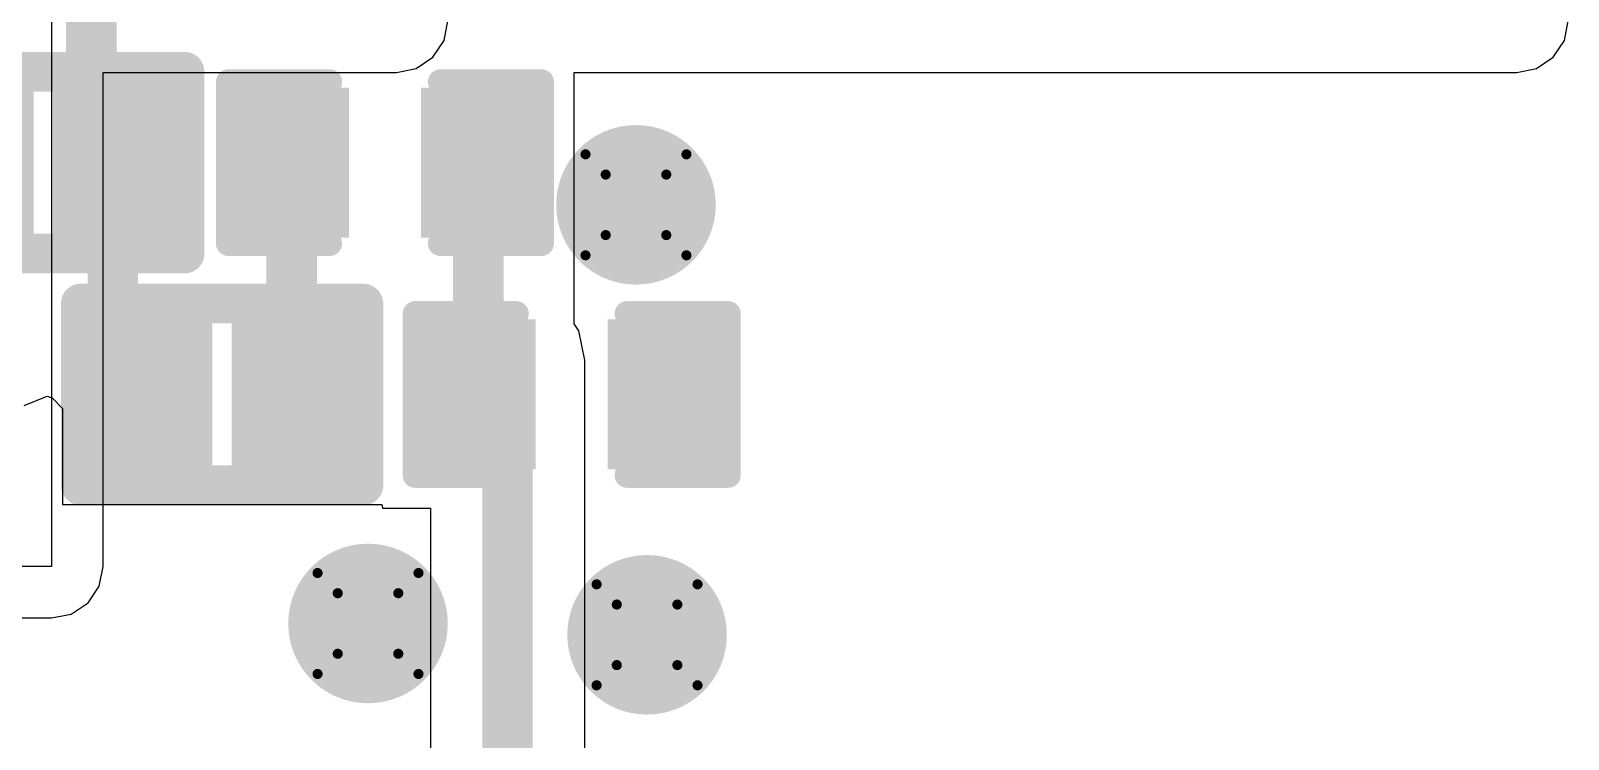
# Model space of a CAD drawing. Header units: inches. Extents: x 0 to 355, y -10 to 78.
# Drawn here: x 38.11 to 45.85, y 2.13 to 5.7 of the extents above; entities that cross this region are included whole.
import ezdxf

# ---------------------------------------------------------------- set-up
doc = ezdxf.new("R2010")
doc.units = ezdxf.units.IN
for name, color, linetype in [('Bottom Layer', 5, 'Continuous'), ('Bottom Solder', 6, 'Continuous'), ('Drill Drawing', 1, 'Continuous'), ('Top Layer', 1, 'Continuous'), ('Top Overlay', 2, 'Continuous'), ('Top Paste', 8, 'Continuous'), ('Top Solder', 216, 'Continuous'), ('Via Holes', 16, 'Continuous')]:
    doc.layers.add(name, color=color, linetype=linetype)

# ---------------------------------------------------------------- blocks, each defined once
blk = doc.blocks.new('IND_0402_71')
at = {"layer": 'Top Layer'}
for points in [[(-0.55, 0.3), (-0.15, 0.3), (-0.15, -0.3), (-0.55, -0.3)], [(0.15, 0.3), (0.55, 0.3), (0.55, -0.3), (0.15, -0.3)]]:
    blk.add_hatch(color=1, dxfattribs=at).paths.add_polyline_path(points)
at = {"layer": 'Top Paste'}
for points in [[(-0.55, 0.3), (-0.15, 0.3), (-0.15, -0.3), (-0.55, -0.3)], [(0.15, 0.3), (0.55, 0.3), (0.55, -0.3), (0.15, -0.3)]]:
    blk.add_hatch(color=8, dxfattribs=at).paths.add_polyline_path(points)
at = {"layer": 'Top Solder'}
for points in [[(-0.6516, 0.4016), (-0.0484, 0.4016), (-0.0484, -0.4016), (-0.6516, -0.4016)], [(0.0484, 0.4016), (0.6516, 0.4016), (0.6516, -0.4016), (0.0484, -0.4016)]]:
    blk.add_hatch(color=216, dxfattribs=at).paths.add_polyline_path(points)
at = {"layer": 'Top Overlay'}
for points in [[(-0.7112, -0.4572, 0.2, 0.2, 0), (-0.7112, 0.4572, 0.2, 0.2, 0)], [(-0.7112, 0.4572, 0.2, 0.2, 0), (-0.3048, 0.4572, 0.2, 0.2, 0)], [(-0.3048, 0.4572, 0.2, 0.2, 0), (0.7112, 0.4572, 0.2, 0.2, 0)], [(0.7112, -0.4572, 0.2, 0.2, 0), (0.7112, 0.4572, 0.2, 0.2, 0)], [(-0.7112, -0.4572, 0.2, 0.2, 0), (-0.3048, -0.4572, 0.2, 0.2, 0)], [(-0.3048, -0.4572, 0.2, 0.2, 0), (0.7112, -0.4572, 0.2, 0.2, 0)]]:
    blk.add_lwpolyline(points, format="xyseb", dxfattribs=at)
for points in [[(-0.7612, 0.4572, 0.1, 0.1, 1), (-0.6612, 0.4572, 0.1, 0.1, 1)], [(-0.7612, 0.4572, 0.1, 0.1, 1), (-0.6612, 0.4572, 0.1, 0.1, 1)], [(-0.3548, 0.4572, 0.1, 0.1, 1), (-0.2548, 0.4572, 0.1, 0.1, 1)], [(-0.3548, 0.4572, 0.1, 0.1, 1), (-0.2548, 0.4572, 0.1, 0.1, 1)], [(0.6612, 0.4572, 0.1, 0.1, 1), (0.7612, 0.4572, 0.1, 0.1, 1)], [(0.6612, 0.4572, 0.1, 0.1, 1), (0.7612, 0.4572, 0.1, 0.1, 1)], [(-0.7612, -0.4572, 0.1, 0.1, 1), (-0.6612, -0.4572, 0.1, 0.1, 1)], [(-0.7612, -0.4572, 0.1, 0.1, 1), (-0.6612, -0.4572, 0.1, 0.1, 1)], [(-0.3548, -0.4572, 0.1, 0.1, 1), (-0.2548, -0.4572, 0.1, 0.1, 1)], [(-0.3548, -0.4572, 0.1, 0.1, 1), (-0.2548, -0.4572, 0.1, 0.1, 1)], [(0.6612, -0.4572, 0.1, 0.1, 1), (0.7612, -0.4572, 0.1, 0.1, 1)], [(0.6612, -0.4572, 0.1, 0.1, 1), (0.7612, -0.4572, 0.1, 0.1, 1)]]:
    blk.add_lwpolyline(points, format="xyseb", close=True, dxfattribs=at)
blk = doc.blocks.new('IND_0402_72')
at = {"layer": 'Top Layer'}
for points in [[(-0.55, 0.3), (-0.15, 0.3), (-0.15, -0.3), (-0.55, -0.3)], [(0.15, 0.3), (0.55, 0.3), (0.55, -0.3), (0.15, -0.3)]]:
    blk.add_hatch(color=1, dxfattribs=at).paths.add_polyline_path(points)
at = {"layer": 'Top Paste'}
for points in [[(-0.55, 0.3), (-0.15, 0.3), (-0.15, -0.3), (-0.55, -0.3)], [(0.15, 0.3), (0.55, 0.3), (0.55, -0.3), (0.15, -0.3)]]:
    blk.add_hatch(color=8, dxfattribs=at).paths.add_polyline_path(points)
at = {"layer": 'Top Solder'}
for points in [[(-0.6516, 0.4016), (-0.0484, 0.4016), (-0.0484, -0.4016), (-0.6516, -0.4016)], [(0.0484, 0.4016), (0.6516, 0.4016), (0.6516, -0.4016), (0.0484, -0.4016)]]:
    blk.add_hatch(color=216, dxfattribs=at).paths.add_polyline_path(points)
at = {"layer": 'Top Overlay'}
for points in [[(-0.7112, 0.4572, 0.2, 0.2, 0), (-0.7112, -0.4572, 0.2, 0.2, 0)], [(-0.3048, 0.4572, 0.2, 0.2, 0), (-0.7112, 0.4572, 0.2, 0.2, 0)], [(0.7112, 0.4572, 0.2, 0.2, 0), (-0.3048, 0.4572, 0.2, 0.2, 0)], [(0.7112, 0.4572, 0.2, 0.2, 0), (0.7112, -0.4572, 0.2, 0.2, 0)], [(-0.3048, -0.4572, 0.2, 0.2, 0), (-0.7112, -0.4572, 0.2, 0.2, 0)], [(0.7112, -0.4572, 0.2, 0.2, 0), (-0.3048, -0.4572, 0.2, 0.2, 0)]]:
    blk.add_lwpolyline(points, format="xyseb", dxfattribs=at)
for points in [[(-0.7612, 0.4572, 0.1, 0.1, 1), (-0.6612, 0.4572, 0.1, 0.1, 1)], [(-0.7612, 0.4572, 0.1, 0.1, 1), (-0.6612, 0.4572, 0.1, 0.1, 1)], [(-0.3548, 0.4572, 0.1, 0.1, 1), (-0.2548, 0.4572, 0.1, 0.1, 1)], [(-0.3548, 0.4572, 0.1, 0.1, 1), (-0.2548, 0.4572, 0.1, 0.1, 1)], [(0.6612, 0.4572, 0.1, 0.1, 1), (0.7612, 0.4572, 0.1, 0.1, 1)], [(0.6612, 0.4572, 0.1, 0.1, 1), (0.7612, 0.4572, 0.1, 0.1, 1)], [(-0.7612, -0.4572, 0.1, 0.1, 1), (-0.6612, -0.4572, 0.1, 0.1, 1)], [(-0.7612, -0.4572, 0.1, 0.1, 1), (-0.6612, -0.4572, 0.1, 0.1, 1)], [(-0.3548, -0.4572, 0.1, 0.1, 1), (-0.2548, -0.4572, 0.1, 0.1, 1)], [(-0.3548, -0.4572, 0.1, 0.1, 1), (-0.2548, -0.4572, 0.1, 0.1, 1)], [(0.6612, -0.4572, 0.1, 0.1, 1), (0.7612, -0.4572, 0.1, 0.1, 1)], [(0.6612, -0.4572, 0.1, 0.1, 1), (0.7612, -0.4572, 0.1, 0.1, 1)]]:
    blk.add_lwpolyline(points, format="xyseb", close=True, dxfattribs=at)
blk = doc.blocks.new('C___0402_97')
at = {"layer": 'Top Layer'}
for points in [[(-0.6985, -0.3175), (-0.6985, 0.3175), (-0.2413, 0.3175), (-0.2413, -0.3175)], [(0.2413, -0.3175), (0.2413, 0.3175), (0.6985, 0.3175), (0.6985, -0.3175)]]:
    blk.add_hatch(color=1, dxfattribs=at).paths.add_polyline_path(points)
at = {"layer": 'Top Paste'}
for points in [[(-0.6985, -0.3175), (-0.6985, 0.3175), (-0.2413, 0.3175), (-0.2413, -0.3175)], [(0.2413, -0.3175), (0.2413, 0.3175), (0.6985, 0.3175), (0.6985, -0.3175)]]:
    blk.add_hatch(color=8, dxfattribs=at).paths.add_polyline_path(points)
at = {"layer": 'Top Solder'}
for points in [[(-0.7585, -0.3775), (-0.7585, 0.3775), (-0.1813, 0.3775), (-0.1813, -0.3775)], [(0.1813, -0.3775), (0.1813, 0.3775), (0.7585, 0.3775), (0.7585, -0.3775)]]:
    blk.add_hatch(color=216, dxfattribs=at).paths.add_polyline_path(points)
at = {"layer": 'Top Overlay'}
for points in [[(-0.7874, -0.4064, 0.127, 0.127, 0), (-0.7874, 0.4064, 0.127, 0.127, 0)], [(-0.7874, 0.4064, 0.127, 0.127, 0), (-0.2794, 0.4064, 0.127, 0.127, 0)], [(0.2794, 0.4064, 0.127, 0.127, 0), (0.7874, 0.4064, 0.127, 0.127, 0)], [(0.7874, -0.4064, 0.127, 0.127, 0), (0.7874, 0.4064, 0.127, 0.127, 0)], [(-0.7874, -0.4064, 0.127, 0.127, 0), (-0.2794, -0.4064, 0.127, 0.127, 0)], [(0.2794, -0.4064, 0.127, 0.127, 0), (0.7874, -0.4064, 0.127, 0.127, 0)]]:
    blk.add_lwpolyline(points, format="xyseb", dxfattribs=at)
for points in [[(-0.8191, 0.4064, 0.0635, 0.0635, 1), (-0.7556, 0.4064, 0.0635, 0.0635, 1)], [(-0.8191, 0.4064, 0.0635, 0.0635, 1), (-0.7556, 0.4064, 0.0635, 0.0635, 1)], [(-0.3111, 0.4064, 0.0635, 0.0635, 1), (-0.2477, 0.4064, 0.0635, 0.0635, 1)], [(0.2477, 0.4064, 0.0635, 0.0635, 1), (0.3111, 0.4064, 0.0635, 0.0635, 1)], [(0.7556, 0.4064, 0.0635, 0.0635, 1), (0.8191, 0.4064, 0.0635, 0.0635, 1)], [(0.7556, 0.4064, 0.0635, 0.0635, 1), (0.8191, 0.4064, 0.0635, 0.0635, 1)], [(-0.8191, -0.4064, 0.0635, 0.0635, 1), (-0.7556, -0.4064, 0.0635, 0.0635, 1)], [(-0.8191, -0.4064, 0.0635, 0.0635, 1), (-0.7556, -0.4064, 0.0635, 0.0635, 1)], [(-0.3111, -0.4064, 0.0635, 0.0635, 1), (-0.2477, -0.4064, 0.0635, 0.0635, 1)], [(0.2477, -0.4064, 0.0635, 0.0635, 1), (0.3111, -0.4064, 0.0635, 0.0635, 1)], [(0.7556, -0.4064, 0.0635, 0.0635, 1), (0.8191, -0.4064, 0.0635, 0.0635, 1)], [(0.7556, -0.4064, 0.0635, 0.0635, 1), (0.8191, -0.4064, 0.0635, 0.0635, 1)]]:
    blk.add_lwpolyline(points, format="xyseb", close=True, dxfattribs=at)
blk = doc.blocks.new('C___0402_98')
at = {"layer": 'Top Layer'}
for points in [[(-0.6985, -0.3175), (-0.6985, 0.3175), (-0.2413, 0.3175), (-0.2413, -0.3175)], [(0.2413, -0.3175), (0.2413, 0.3175), (0.6985, 0.3175), (0.6985, -0.3175)]]:
    blk.add_hatch(color=1, dxfattribs=at).paths.add_polyline_path(points)
at = {"layer": 'Top Paste'}
for points in [[(-0.6985, -0.3175), (-0.6985, 0.3175), (-0.2413, 0.3175), (-0.2413, -0.3175)], [(0.2413, -0.3175), (0.2413, 0.3175), (0.6985, 0.3175), (0.6985, -0.3175)]]:
    blk.add_hatch(color=8, dxfattribs=at).paths.add_polyline_path(points)
at = {"layer": 'Top Solder'}
for points in [[(-0.7585, -0.3775), (-0.7585, 0.3775), (-0.1813, 0.3775), (-0.1813, -0.3775)], [(0.1813, -0.3775), (0.1813, 0.3775), (0.7585, 0.3775), (0.7585, -0.3775)]]:
    blk.add_hatch(color=216, dxfattribs=at).paths.add_polyline_path(points)
at = {"layer": 'Top Overlay'}
for points in [[(-0.7874, -0.4064, 0.127, 0.127, 0), (-0.7874, 0.4064, 0.127, 0.127, 0)], [(-0.7874, 0.4064, 0.127, 0.127, 0), (-0.2794, 0.4064, 0.127, 0.127, 0)], [(0.2794, 0.4064, 0.127, 0.127, 0), (0.7874, 0.4064, 0.127, 0.127, 0)], [(0.7874, -0.4064, 0.127, 0.127, 0), (0.7874, 0.4064, 0.127, 0.127, 0)], [(-0.7874, -0.4064, 0.127, 0.127, 0), (-0.2794, -0.4064, 0.127, 0.127, 0)], [(0.2794, -0.4064, 0.127, 0.127, 0), (0.7874, -0.4064, 0.127, 0.127, 0)]]:
    blk.add_lwpolyline(points, format="xyseb", dxfattribs=at)
for points in [[(-0.8191, 0.4064, 0.0635, 0.0635, 1), (-0.7556, 0.4064, 0.0635, 0.0635, 1)], [(-0.8191, 0.4064, 0.0635, 0.0635, 1), (-0.7556, 0.4064, 0.0635, 0.0635, 1)], [(-0.3111, 0.4064, 0.0635, 0.0635, 1), (-0.2477, 0.4064, 0.0635, 0.0635, 1)], [(0.2477, 0.4064, 0.0635, 0.0635, 1), (0.3111, 0.4064, 0.0635, 0.0635, 1)], [(0.7556, 0.4064, 0.0635, 0.0635, 1), (0.8191, 0.4064, 0.0635, 0.0635, 1)], [(0.7556, 0.4064, 0.0635, 0.0635, 1), (0.8191, 0.4064, 0.0635, 0.0635, 1)], [(-0.8191, -0.4064, 0.0635, 0.0635, 1), (-0.7556, -0.4064, 0.0635, 0.0635, 1)], [(-0.8191, -0.4064, 0.0635, 0.0635, 1), (-0.7556, -0.4064, 0.0635, 0.0635, 1)], [(-0.3111, -0.4064, 0.0635, 0.0635, 1), (-0.2477, -0.4064, 0.0635, 0.0635, 1)], [(0.2477, -0.4064, 0.0635, 0.0635, 1), (0.3111, -0.4064, 0.0635, 0.0635, 1)], [(0.7556, -0.4064, 0.0635, 0.0635, 1), (0.8191, -0.4064, 0.0635, 0.0635, 1)], [(0.7556, -0.4064, 0.0635, 0.0635, 1), (0.8191, -0.4064, 0.0635, 0.0635, 1)]]:
    blk.add_lwpolyline(points, format="xyseb", close=True, dxfattribs=at)

msp = doc.modelspace()

# ---------------------------------------------------------------- hatches: boundary and pattern name
at = {"layer": 'Bottom Layer'}
h = msp.add_hatch(color=5, dxfattribs=at)
edge = h.paths.add_edge_path()
edge.add_arc((41.156, 4.8196), 0.3, 0, 360)
h = msp.add_hatch(color=5, dxfattribs=at)
edge = h.paths.add_edge_path()
edge.add_arc((39.8072, 2.7128), 0.3, 0, 360)
h = msp.add_hatch(color=5, dxfattribs=at)
edge = h.paths.add_edge_path()
edge.add_arc((41.2118, 2.6558), 0.3, 0, 360)
at = {"layer": 'Bottom Solder'}
h = msp.add_hatch(color=6, dxfattribs=at)
edge = h.paths.add_edge_path()
edge.add_arc((41.156, 4.8196), 0.4016, 0, 360)
h = msp.add_hatch(color=6, dxfattribs=at)
edge = h.paths.add_edge_path()
edge.add_arc((39.8072, 2.7128), 0.4016, 0, 360)
h = msp.add_hatch(color=6, dxfattribs=at)
edge = h.paths.add_edge_path()
edge.add_arc((41.2118, 2.6558), 0.4016, 0, 360)
at = {"layer": 'Top Layer'}
h = msp.add_hatch(color=1, dxfattribs=at)
edge = h.paths.add_edge_path()
edge.add_arc((41.156, 4.8196), 0.3, 0, 360)
h = msp.add_hatch(color=1, dxfattribs=at)
edge = h.paths.add_edge_path()
edge.add_arc((39.8072, 2.7128), 0.3, 0, 360)
h = msp.add_hatch(color=1, dxfattribs=at)
edge = h.paths.add_edge_path()
edge.add_arc((41.2118, 2.6558), 0.3, 0, 360)
at = {"layer": 'Top Solder'}
h = msp.add_hatch(color=216, dxfattribs=at)
edge = h.paths.add_edge_path()
edge.add_arc((41.156, 4.8196), 0.4016, 0, 360)
h = msp.add_hatch(color=216, dxfattribs=at)
edge = h.paths.add_edge_path()
edge.add_arc((39.8072, 2.7128), 0.4016, 0, 360)
h = msp.add_hatch(color=216, dxfattribs=at)
edge = h.paths.add_edge_path()
edge.add_arc((41.2118, 2.6558), 0.4016, 0, 360)
at = {"layer": 'Via Holes'}
h = msp.add_hatch(color=7, dxfattribs=at)
edge = h.paths.add_edge_path()
edge.add_arc((41.156, 4.8196), 0.15, 0, 360)
h = msp.add_hatch(color=7, dxfattribs=at)
edge = h.paths.add_edge_path()
edge.add_arc((39.8072, 2.7128), 0.15, 0, 360)
h = msp.add_hatch(color=7, dxfattribs=at)
edge = h.paths.add_edge_path()
edge.add_arc((41.2118, 2.6558), 0.15, 0, 360)

# ---------------------------------------------------------------- linework, layer by layer
at = {"layer": 'Bottom Layer'}
for p, q in [((38.2147, 5.7451), (38.2147, 2.9997)), ((40.19, 5.646), (40.2097, 5.7451)), ((40.1338, 5.562), (40.19, 5.646)), ((39.9507, 5.4861), (40.0498, 5.5059)), ((40.0498, 5.5059), (40.1338, 5.562)), ((38.4737, 2.9997), (38.4737, 5.4861)), ((38.4737, 5.4861), (39.9507, 5.4861)), ((38.2147, 2.9997), (35.5542, 2.9997)), ((38.454, 2.9006), (38.4737, 2.9997)), ((38.3978, 2.8166), (38.454, 2.9006)), ((38.3138, 2.7605), (38.3978, 2.8166)), ((35.5542, 2.7407), (38.2147, 2.7407)), ((38.2147, 2.7407), (38.3138, 2.7605))]:
    msp.add_line(p, q, dxfattribs=at)
at = {"layer": 'Drill Drawing'}
for points in [[(40.902, 5.0736, 0.0508, 0.0508, 0), (41.41, 5.0736, 0.0508, 0.0508, 0)], [(40.902, 4.5656, 0.0508, 0.0508, 0), (40.902, 5.0736, 0.0508, 0.0508, 0)], [(41.41, 4.5656, 0.0508, 0.0508, 0), (41.41, 5.0736, 0.0508, 0.0508, 0)], [(41.0036, 4.972, 0.0508, 0.0508, 0), (41.3084, 4.972, 0.0508, 0.0508, 0)], [(41.0036, 4.6672, 0.0508, 0.0508, 0), (41.0036, 4.972, 0.0508, 0.0508, 0)], [(41.3084, 4.6672, 0.0508, 0.0508, 0), (41.3084, 4.972, 0.0508, 0.0508, 0)], [(41.0036, 4.6672, 0.0508, 0.0508, 0), (41.3084, 4.6672, 0.0508, 0.0508, 0)], [(40.902, 4.5656, 0.0508, 0.0508, 0), (41.41, 4.5656, 0.0508, 0.0508, 0)], [(39.5532, 2.9668, 0.0508, 0.0508, 0), (40.0612, 2.9668, 0.0508, 0.0508, 0)], [(39.5532, 2.4588, 0.0508, 0.0508, 0), (39.5532, 2.9668, 0.0508, 0.0508, 0)], [(40.0612, 2.4588, 0.0508, 0.0508, 0), (40.0612, 2.9668, 0.0508, 0.0508, 0)], [(39.6548, 2.8652, 0.0508, 0.0508, 0), (39.9596, 2.8652, 0.0508, 0.0508, 0)], [(39.6548, 2.5604, 0.0508, 0.0508, 0), (39.6548, 2.8652, 0.0508, 0.0508, 0)], [(39.9596, 2.5604, 0.0508, 0.0508, 0), (39.9596, 2.8652, 0.0508, 0.0508, 0)], [(40.9578, 2.9098, 0.0508, 0.0508, 0), (41.4658, 2.9098, 0.0508, 0.0508, 0)], [(40.9578, 2.4018, 0.0508, 0.0508, 0), (40.9578, 2.9098, 0.0508, 0.0508, 0)], [(41.4658, 2.4018, 0.0508, 0.0508, 0), (41.4658, 2.9098, 0.0508, 0.0508, 0)], [(41.0594, 2.8082, 0.0508, 0.0508, 0), (41.3642, 2.8082, 0.0508, 0.0508, 0)], [(41.0594, 2.5034, 0.0508, 0.0508, 0), (41.0594, 2.8082, 0.0508, 0.0508, 0)], [(41.3642, 2.5034, 0.0508, 0.0508, 0), (41.3642, 2.8082, 0.0508, 0.0508, 0)], [(39.6548, 2.5604, 0.0508, 0.0508, 0), (39.9596, 2.5604, 0.0508, 0.0508, 0)], [(39.5532, 2.4588, 0.0508, 0.0508, 0), (40.0612, 2.4588, 0.0508, 0.0508, 0)], [(41.0594, 2.5034, 0.0508, 0.0508, 0), (41.3642, 2.5034, 0.0508, 0.0508, 0)], [(40.9578, 2.4018, 0.0508, 0.0508, 0), (41.4658, 2.4018, 0.0508, 0.0508, 0)]]:
    msp.add_lwpolyline(points, format="xyseb", dxfattribs=at)
for points in [[(40.8893, 5.0736, 0.0254, 0.0254, 1), (40.9147, 5.0736, 0.0254, 0.0254, 1)], [(40.8893, 5.0736, 0.0254, 0.0254, 1), (40.9147, 5.0736, 0.0254, 0.0254, 1)], [(41.3973, 5.0736, 0.0254, 0.0254, 1), (41.4227, 5.0736, 0.0254, 0.0254, 1)], [(41.3973, 5.0736, 0.0254, 0.0254, 1), (41.4227, 5.0736, 0.0254, 0.0254, 1)], [(40.9909, 4.972, 0.0254, 0.0254, 1), (41.0163, 4.972, 0.0254, 0.0254, 1)], [(40.9909, 4.972, 0.0254, 0.0254, 1), (41.0163, 4.972, 0.0254, 0.0254, 1)], [(41.2957, 4.972, 0.0254, 0.0254, 1), (41.3211, 4.972, 0.0254, 0.0254, 1)], [(41.2957, 4.972, 0.0254, 0.0254, 1), (41.3211, 4.972, 0.0254, 0.0254, 1)], [(40.9909, 4.6672, 0.0254, 0.0254, 1), (41.0163, 4.6672, 0.0254, 0.0254, 1)], [(40.9909, 4.6672, 0.0254, 0.0254, 1), (41.0163, 4.6672, 0.0254, 0.0254, 1)], [(41.2957, 4.6672, 0.0254, 0.0254, 1), (41.3211, 4.6672, 0.0254, 0.0254, 1)], [(41.2957, 4.6672, 0.0254, 0.0254, 1), (41.3211, 4.6672, 0.0254, 0.0254, 1)], [(40.8893, 4.5656, 0.0254, 0.0254, 1), (40.9147, 4.5656, 0.0254, 0.0254, 1)], [(40.8893, 4.5656, 0.0254, 0.0254, 1), (40.9147, 4.5656, 0.0254, 0.0254, 1)], [(41.3973, 4.5656, 0.0254, 0.0254, 1), (41.4227, 4.5656, 0.0254, 0.0254, 1)], [(41.3973, 4.5656, 0.0254, 0.0254, 1), (41.4227, 4.5656, 0.0254, 0.0254, 1)], [(39.5405, 2.9668, 0.0254, 0.0254, 1), (39.5659, 2.9668, 0.0254, 0.0254, 1)], [(39.5405, 2.9668, 0.0254, 0.0254, 1), (39.5659, 2.9668, 0.0254, 0.0254, 1)], [(40.0485, 2.9668, 0.0254, 0.0254, 1), (40.0739, 2.9668, 0.0254, 0.0254, 1)], [(40.0485, 2.9668, 0.0254, 0.0254, 1), (40.0739, 2.9668, 0.0254, 0.0254, 1)], [(39.6421, 2.8652, 0.0254, 0.0254, 1), (39.6675, 2.8652, 0.0254, 0.0254, 1)], [(39.6421, 2.8652, 0.0254, 0.0254, 1), (39.6675, 2.8652, 0.0254, 0.0254, 1)], [(39.9469, 2.8652, 0.0254, 0.0254, 1), (39.9723, 2.8652, 0.0254, 0.0254, 1)], [(39.9469, 2.8652, 0.0254, 0.0254, 1), (39.9723, 2.8652, 0.0254, 0.0254, 1)], [(40.9451, 2.9098, 0.0254, 0.0254, 1), (40.9705, 2.9098, 0.0254, 0.0254, 1)], [(40.9451, 2.9098, 0.0254, 0.0254, 1), (40.9705, 2.9098, 0.0254, 0.0254, 1)], [(41.4531, 2.9098, 0.0254, 0.0254, 1), (41.4785, 2.9098, 0.0254, 0.0254, 1)], [(41.4531, 2.9098, 0.0254, 0.0254, 1), (41.4785, 2.9098, 0.0254, 0.0254, 1)], [(41.0467, 2.8082, 0.0254, 0.0254, 1), (41.0721, 2.8082, 0.0254, 0.0254, 1)], [(41.0467, 2.8082, 0.0254, 0.0254, 1), (41.0721, 2.8082, 0.0254, 0.0254, 1)], [(41.3515, 2.8082, 0.0254, 0.0254, 1), (41.3769, 2.8082, 0.0254, 0.0254, 1)], [(41.3515, 2.8082, 0.0254, 0.0254, 1), (41.3769, 2.8082, 0.0254, 0.0254, 1)], [(39.6421, 2.5604, 0.0254, 0.0254, 1), (39.6675, 2.5604, 0.0254, 0.0254, 1)], [(39.6421, 2.5604, 0.0254, 0.0254, 1), (39.6675, 2.5604, 0.0254, 0.0254, 1)], [(39.9469, 2.5604, 0.0254, 0.0254, 1), (39.9723, 2.5604, 0.0254, 0.0254, 1)], [(39.9469, 2.5604, 0.0254, 0.0254, 1), (39.9723, 2.5604, 0.0254, 0.0254, 1)], [(39.5405, 2.4588, 0.0254, 0.0254, 1), (39.5659, 2.4588, 0.0254, 0.0254, 1)], [(39.5405, 2.4588, 0.0254, 0.0254, 1), (39.5659, 2.4588, 0.0254, 0.0254, 1)], [(40.0485, 2.4588, 0.0254, 0.0254, 1), (40.0739, 2.4588, 0.0254, 0.0254, 1)], [(40.0485, 2.4588, 0.0254, 0.0254, 1), (40.0739, 2.4588, 0.0254, 0.0254, 1)], [(41.0467, 2.5034, 0.0254, 0.0254, 1), (41.0721, 2.5034, 0.0254, 0.0254, 1)], [(41.0467, 2.5034, 0.0254, 0.0254, 1), (41.0721, 2.5034, 0.0254, 0.0254, 1)], [(41.3515, 2.5034, 0.0254, 0.0254, 1), (41.3769, 2.5034, 0.0254, 0.0254, 1)], [(41.3515, 2.5034, 0.0254, 0.0254, 1), (41.3769, 2.5034, 0.0254, 0.0254, 1)], [(40.9451, 2.4018, 0.0254, 0.0254, 1), (40.9705, 2.4018, 0.0254, 0.0254, 1)], [(40.9451, 2.4018, 0.0254, 0.0254, 1), (40.9705, 2.4018, 0.0254, 0.0254, 1)], [(41.4531, 2.4018, 0.0254, 0.0254, 1), (41.4785, 2.4018, 0.0254, 0.0254, 1)], [(41.4531, 2.4018, 0.0254, 0.0254, 1), (41.4785, 2.4018, 0.0254, 0.0254, 1)]]:
    msp.add_lwpolyline(points, format="xyseb", close=True, dxfattribs=at)
at = {"layer": 'Top Layer'}
for p, q in [((45.8288, 5.646), (45.8485, 5.7451)), ((45.7726, 5.562), (45.8288, 5.646)), ((45.5895, 5.4861), (45.6886, 5.5059)), ((45.6886, 5.5059), (45.7726, 5.562)), ((40.8451, 4.4604), (40.8451, 5.4861)), ((40.8451, 5.4861), (45.5895, 5.4861)), ((40.8451, 4.4368), (40.8451, 4.4604)), ((40.8451, 4.4604), (40.8451, 4.4604)), ((40.8451, 4.2209), (40.8451, 4.4368)), ((40.8451, 4.4368), (40.8451, 4.4368)), ((40.8684, 4.186), (40.8451, 4.2209)), ((40.898, 4.0374), (40.8684, 4.186)), ((40.898, 1.5262), (40.898, 4.0374)), ((38.0767, 3.8094), (38.1924, 3.8566)), ((38.1924, 3.8566), (38.2168, 3.8478)), ((38.2168, 3.8478), (38.2687, 3.7948)), ((38.2687, 3.7948), (38.2687, 3.3113)), ((38.2687, 3.3113), (39.8767, 3.3113)), ((39.8767, 3.3113), (39.8799, 3.2938)), ((39.8799, 3.2938), (40.1211, 3.2938)), ((40.1211, 3.2938), (40.1211, 1.4324))]:
    msp.add_line(p, q, dxfattribs=at)
for points in [[(38.4147, 5.2399, 0.254, 0.254, 0), (38.4147, 7.2689, 0.254, 0.254, 0)], [(38.4147, 5.2399, 0.254, 0.254, 0), (38.5227, 5.1319, 0.254, 0.254, 0)], [(38.5227, 5.0319, 0.254, 0.254, 0), (38.5227, 5.1319, 0.254, 0.254, 0)], [(38.5227, 4.1653, 0.254, 0.254, 0), (38.5227, 5.0319, 0.254, 0.254, 0)], [(39.4227, 3.8653, 0.254, 0.254, 0), (39.4227, 5.0319, 0.254, 0.254, 0)], [(40.3625, 3.8653, 0.254, 0.254, 0), (40.3625, 5.0319, 0.254, 0.254, 0)], [(38.5227, 4.1653, 0.254, 0.254, 0), (38.7227, 3.9653, 0.254, 0.254, 0)], [(40.5095, 1.1433, 0.254, 0.254, 0), (40.5095, 4.0374, 0.254, 0.254, 0)], [(38.7227, 3.8653, 0.254, 0.254, 0), (38.7227, 3.9653, 0.254, 0.254, 0)], [(40.3625, 3.8653, 0.254, 0.254, 0), (40.4641, 3.7637, 0.254, 0.254, 0)]]:
    msp.add_lwpolyline(points, format="xyseb", dxfattribs=at)
for points in [[(38.3512, 5.2399, 0.127, 0.127, 1), (38.4782, 5.2399, 0.127, 0.127, 1)], [(38.3512, 5.2399, 0.127, 0.127, 1), (38.4782, 5.2399, 0.127, 0.127, 1)], [(38.4592, 5.1319, 0.127, 0.127, 1), (38.5862, 5.1319, 0.127, 0.127, 1)], [(38.4592, 5.1319, 0.127, 0.127, 1), (38.5862, 5.1319, 0.127, 0.127, 1)], [(38.4592, 5.0319, 0.127, 0.127, 1), (38.5862, 5.0319, 0.127, 0.127, 1)], [(38.4592, 5.0319, 0.127, 0.127, 1), (38.5862, 5.0319, 0.127, 0.127, 1)], [(39.3592, 5.0319, 0.127, 0.127, 1), (39.4862, 5.0319, 0.127, 0.127, 1)], [(40.299, 5.0319, 0.127, 0.127, 1), (40.426, 5.0319, 0.127, 0.127, 1)], [(38.4592, 4.1653, 0.127, 0.127, 1), (38.5862, 4.1653, 0.127, 0.127, 1)], [(38.4592, 4.1653, 0.127, 0.127, 1), (38.5862, 4.1653, 0.127, 0.127, 1)], [(40.446, 4.0374, 0.127, 0.127, 1), (40.573, 4.0374, 0.127, 0.127, 1)], [(38.6592, 3.9653, 0.127, 0.127, 1), (38.7862, 3.9653, 0.127, 0.127, 1)], [(38.6592, 3.9653, 0.127, 0.127, 1), (38.7862, 3.9653, 0.127, 0.127, 1)], [(38.6592, 3.8653, 0.127, 0.127, 1), (38.7862, 3.8653, 0.127, 0.127, 1)], [(39.3592, 3.8653, 0.127, 0.127, 1), (39.4862, 3.8653, 0.127, 0.127, 1)], [(40.299, 3.8653, 0.127, 0.127, 1), (40.426, 3.8653, 0.127, 0.127, 1)], [(40.299, 3.8653, 0.127, 0.127, 1), (40.426, 3.8653, 0.127, 0.127, 1)], [(40.4006, 3.7637, 0.127, 0.127, 1), (40.5276, 3.7637, 0.127, 0.127, 1)]]:
    msp.add_lwpolyline(points, format="xyseb", close=True, dxfattribs=at)

# ---------------------------------------------------------------- block references
at = {"rotation": 180}
msp.add_blockref('IND_0402_72', (38.1727, 5.0319), dxfattribs=at)
for name, p in [('C___0402_98', (39.8926, 5.0319)), ('IND_0402_71', (39.0727, 3.8653)), ('C___0402_97', (40.8324, 3.8653))]:
    msp.add_blockref(name, p)

doc.saveas('drawing.dxf')
